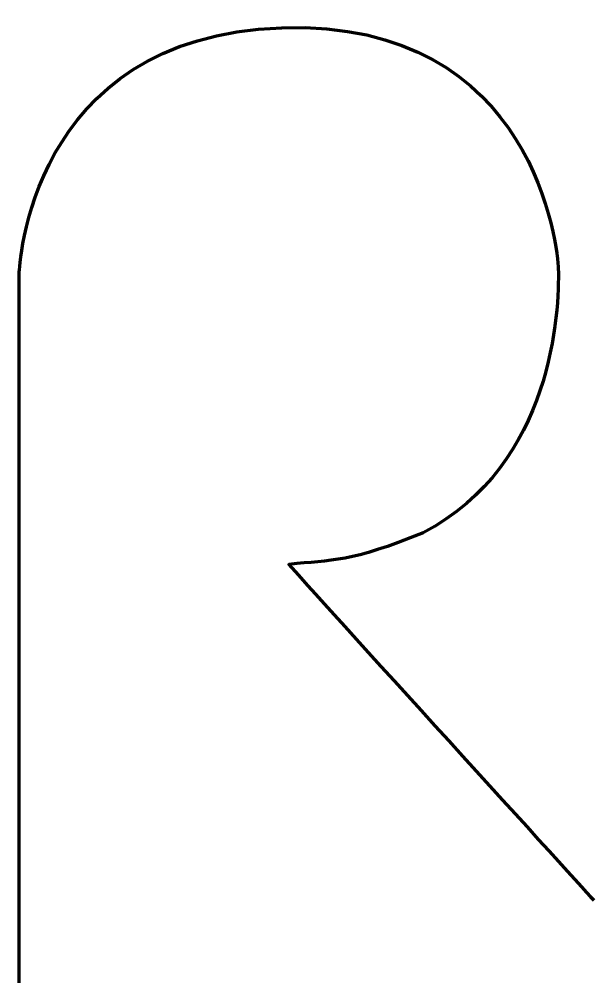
# Model space of a CAD drawing. Extents: x 1344 to 1736, y -1442 to -784.
import ezdxf

# ---------------------------------------------------------------- set-up
doc = ezdxf.new("R2010")
doc.units = 0
doc.header["$MEASUREMENT"] = 0
doc.layers.add('revelio_path', color=7, linetype='Continuous', lineweight=0)

msp = doc.modelspace()

# ---------------------------------------------------------------- linework, layer by layer
at = {"layer": 'revelio_path', "color": 7, "lineweight": 140}
msp.add_open_spline([(1343.73, -1442.43), (1343.73, -1442.43), (1343.73, -957.2), (1343.73, -957.2), (1343.73, -957.2), (1349, -795.8), (1523.07, -790), (1697.13, -784.19), (1711.64, -943.04), (1711.9, -954.57), (1712.56, -983.18), (1708.57, -1088.34), (1619.59, -1134.96), (1569.88, -1155.4), (1557.62, -1153.62), (1527.81, -1156.59), (1541.4, -1172.41), (1736.1, -1386.04), (1736.1, -1386.04)], degree=3, knots=[0, 0, 0, 0, 1, 1, 1, 2, 2, 2, 3, 3, 3, 4, 4, 4, 5, 5, 5, 6, 6, 6, 6], dxfattribs=at)

doc.saveas('drawing.dxf')
